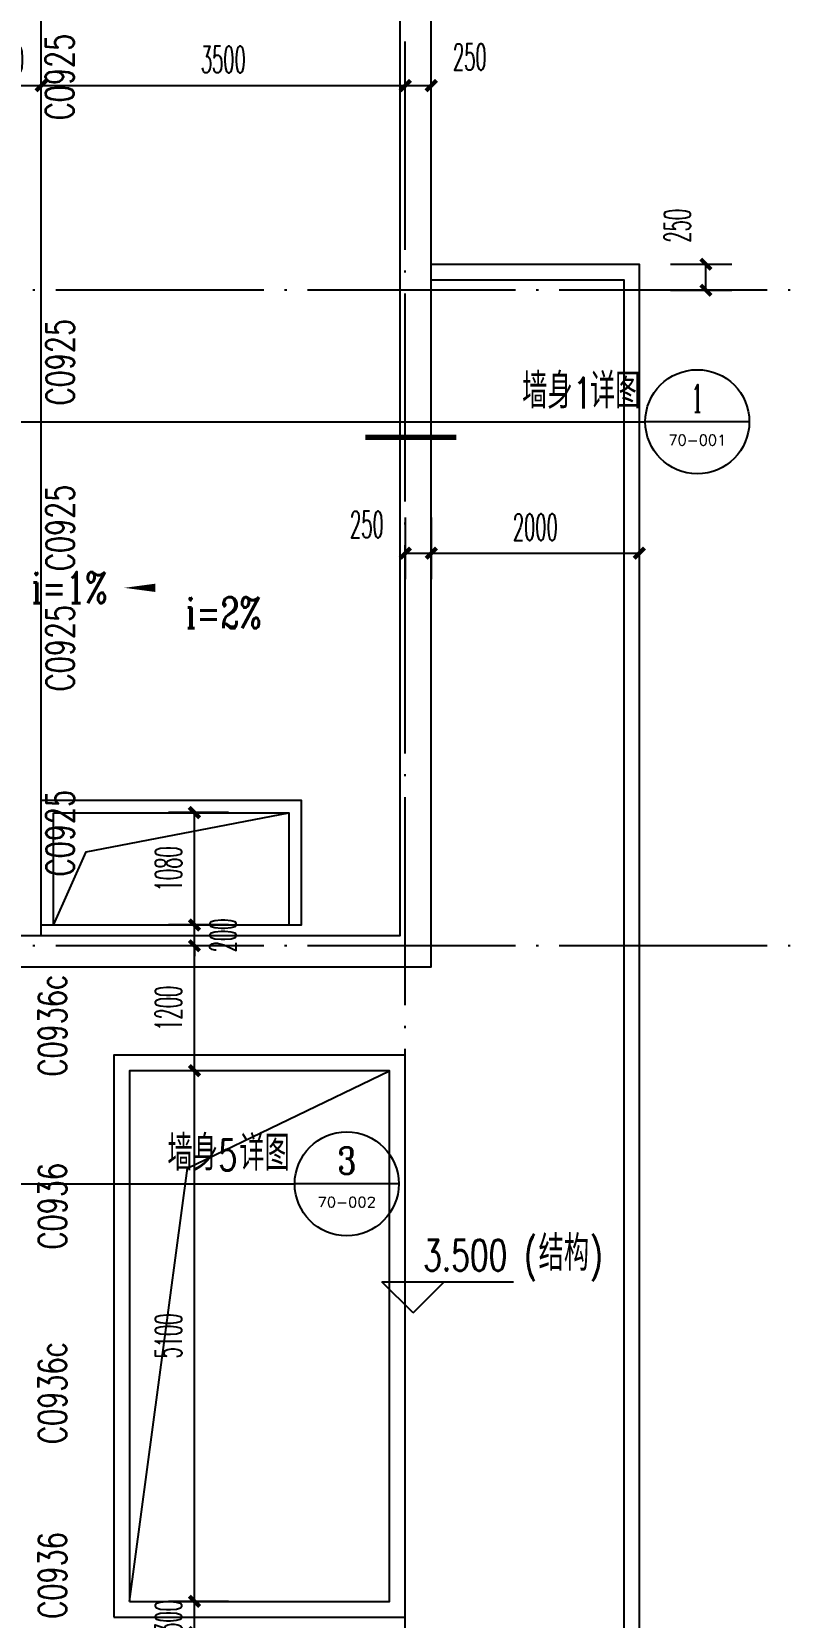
# Model space of a CAD drawing. Header units: millimetres. Extents: x -13830 to 215738, y -24143 to 193994.
# Drawn here: x 57402 to 64753, y 85146 to 100384 of the extents above; entities that cross this region are included whole.
import ezdxf
from ezdxf.enums import TextEntityAlignment as Align

# ---------------------------------------------------------------- set-up
doc = ezdxf.new("R2010")
doc.units = ezdxf.units.MM
doc.header["$LTSCALE"] = 100
doc.linetypes.add('DOTE', pattern=[2.42, 2, -0.2, 0.02, -0.2])
doc.layers.get('0').update_dxf_attribs({"linetype": 'CONTINUOUS'})
doc.layers.get('DEFPOINTS').update_dxf_attribs({"linetype": 'CONTINUOUS'})
for name, color, linetype in [('A-Drain-Well', 201, 'CONTINUOUS'), ('DIM_ELEV', 3, 'CONTINUOUS'), ('DIM_IDEN', 3, 'CONTINUOUS'), ('DIM_SYMB', 3, 'CONTINUOUS'), ('DOTE', 8, 'CONTINUOUS'), ('MCST 2F$0$A-_FLOR----_E-', 21, 'CONTINUOUS'), ('MCST 2F$0$A-_FURT----_E-', 9, 'CONTINUOUS'), ('PUB_DIM', 3, 'CONTINUOUS'), ('PUB_TEXT', 7, 'CONTINUOUS'), ('WALL', 2, 'CONTINUOUS'), ('WINDOW_TEXT', 7, 'CONTINUOUS')]:
    doc.layers.add(name, color=color, linetype=linetype)
doc.styles.add('_TCH_DIM', font='SIMPLEX', dxfattribs={"bigfont": 'GBCBIG'})
doc.styles.add('_TCH_LABEL', font='COMPLEX', dxfattribs={"bigfont": 'GBCBIG'})
doc.styles.add('_TCH_WINDOW', font='SIMPLEX', dxfattribs={"height": 3.5, "bigfont": 'GBCBIG'})
doc.styles.add('DIM_FONT_T3', font='SIMPLEX', dxfattribs={"width": 0.494118, "bigfont": 'GBCBIG'})
doc.dimstyles.new('_TCH_ARCH&&100', dxfattribs={"dimtxt": 255, "dimasz": 100, "dimexe": 250, "dimexo": 300, "dimgap": 122.5, "dimtad": 1, "dimdec": 0, "dimzin": 0, "dimdsep": 46, "dimtxsty": 'DIM_FONT_T3', "dimblk": 'ARCHTICK', "dimcen": 0.09, "dimclrt": 7, "dimazin": 0, "dimtfac": 1, "dimtdec": 0, "dimtix": 1, "dimtmove": 2, "dimatfit": 3, "dimldrblk": 'ARCHTICK', "dimfxl": 1, "dimtolj": 1, "dimtzin": 0, "dimarcsym": 0})

# ---------------------------------------------------------------- blocks, each defined once
blk = doc.blocks.new('dsffsfddf')
at = {"layer": 'DOTE', "linetype": 'DOTE', "ltscale": 10}
for p, q in [((19150, -3600), (19150, 31000)), ((25050, 12950), (-1850, 12950)), ((25050, 6650), (-1850, 6650))]:
    blk.add_line(p, q, dxfattribs=at)
blk = doc.blocks.new('_ArchTick')
at = {"color": 0, "linetype": 'ByBlock', "const_width": 0.4}
blk.add_lwpolyline([(-0.5, -0.5), (0.5, 0.5)], dxfattribs=at)
blk = doc.blocks.new('*D703')
at = {"layer": 'DEFPOINTS', "color": 0, "transparency": 16777216}
for p in [(61244, 99866), (60994, 99485), (61244, 99485)]:
    blk.add_point(p, dxfattribs=at)
at = {"layer": 'PUB_DIM', "color": 0, "lineweight": -2, "transparency": 16777216}
for p, q in [((60994, 99785), (60994, 100116)), ((61244, 99785), (61244, 100116)), ((60994, 99866), (61244, 99866))]:
    blk.add_line(p, q, dxfattribs=at)
at = {"layer": 'PUB_DIM', "color": 0, "lineweight": -2, "transparency": 16777216, "xscale": 100, "yscale": 100, "zscale": 100, "rotation": 180}
blk.add_blockref('_ArchTick', (60994, 99866), dxfattribs=at)
at = {"layer": 'PUB_DIM', "color": 0, "lineweight": -2, "transparency": 16777216, "xscale": 100, "yscale": 100, "zscale": 100}
blk.add_blockref('_ArchTick', (61244, 99866), dxfattribs=at)
at = {"layer": 'PUB_DIM', "color": 7, "transparency": 16777216, "insert": (61614, 100141), "char_height": 255, "attachment_point": 5, "style": 'DIM_FONT_T3'}
blk.add_mtext('\\A1;250', dxfattribs=at)
blk = doc.blocks.new('*D704')
at = {"layer": 'DEFPOINTS', "color": 0, "transparency": 16777216}
for p in [(60994, 99866), (57494, 99485), (60994, 99485)]:
    blk.add_point(p, dxfattribs=at)
at = {"layer": 'PUB_DIM', "color": 0, "lineweight": -2, "transparency": 16777216}
for p, q in [((57494, 99785), (57494, 100116)), ((60994, 99785), (60994, 100116)), ((57494, 99866), (60994, 99866))]:
    blk.add_line(p, q, dxfattribs=at)
at = {"layer": 'PUB_DIM', "color": 0, "lineweight": -2, "transparency": 16777216, "xscale": 100, "yscale": 100, "zscale": 100, "rotation": 180}
blk.add_blockref('_ArchTick', (57494, 99866), dxfattribs=at)
at = {"layer": 'PUB_DIM', "color": 0, "lineweight": -2, "transparency": 16777216, "xscale": 100, "yscale": 100, "zscale": 100}
blk.add_blockref('_ArchTick', (60994, 99866), dxfattribs=at)
at = {"layer": 'PUB_DIM', "color": 7, "transparency": 16777216, "insert": (59244, 100116), "char_height": 255, "attachment_point": 5, "style": 'DIM_FONT_T3'}
blk.add_mtext('\\A1;3500', dxfattribs=at)
blk = doc.blocks.new('*D705')
at = {"layer": 'DEFPOINTS', "color": 0, "transparency": 16777216}
for p in [(57494, 99866), (56844, 99485), (57494, 99485)]:
    blk.add_point(p, dxfattribs=at)
at = {"layer": 'PUB_DIM', "color": 0, "lineweight": -2, "transparency": 16777216}
for p, q in [((56844, 99785), (56844, 100116)), ((57494, 99785), (57494, 100116)), ((56844, 99866), (57494, 99866))]:
    blk.add_line(p, q, dxfattribs=at)
at = {"layer": 'PUB_DIM', "color": 0, "lineweight": -2, "transparency": 16777216, "xscale": 100, "yscale": 100, "zscale": 100, "rotation": 180}
blk.add_blockref('_ArchTick', (56844, 99866), dxfattribs=at)
at = {"layer": 'PUB_DIM', "color": 0, "lineweight": -2, "transparency": 16777216, "xscale": 100, "yscale": 100, "zscale": 100}
blk.add_blockref('_ArchTick', (57494, 99866), dxfattribs=at)
at = {"layer": 'PUB_DIM', "color": 7, "transparency": 16777216, "insert": (57169, 100116), "char_height": 255, "attachment_point": 5, "style": 'DIM_FONT_T3'}
blk.add_mtext('\\A1;650', dxfattribs=at)
blk = doc.blocks.new('*D757')
at = {"layer": 'DEFPOINTS', "color": 0, "transparency": 16777216}
for p in [(61244, 96014), (63244, 96014), (63244, 95373)]:
    blk.add_point(p, dxfattribs=at)
at = {"layer": 'PUB_DIM', "color": 0, "lineweight": -2, "transparency": 16777216}
for p, q in [((61244, 95714), (61244, 95123)), ((63244, 95714), (63244, 95123)), ((61244, 95373), (63244, 95373))]:
    blk.add_line(p, q, dxfattribs=at)
at = {"layer": 'PUB_DIM', "color": 0, "lineweight": -2, "transparency": 16777216, "xscale": 100, "yscale": 100, "zscale": 100, "rotation": 180}
blk.add_blockref('_ArchTick', (61244, 95373), dxfattribs=at)
at = {"layer": 'PUB_DIM', "color": 0, "lineweight": -2, "transparency": 16777216, "xscale": 100, "yscale": 100, "zscale": 100}
blk.add_blockref('_ArchTick', (63244, 95373), dxfattribs=at)
at = {"layer": 'PUB_DIM', "color": 7, "transparency": 16777216, "insert": (62244, 95623), "char_height": 255, "attachment_point": 5, "style": 'DIM_FONT_T3'}
blk.add_mtext('\\A1;2000', dxfattribs=at)
blk = doc.blocks.new('*D758')
at = {"layer": 'DEFPOINTS', "color": 0, "transparency": 16777216}
for p in [(60994, 96014), (61244, 96014), (61244, 95373)]:
    blk.add_point(p, dxfattribs=at)
at = {"layer": 'PUB_DIM', "color": 0, "lineweight": -2, "transparency": 16777216}
for p, q in [((60994, 95714), (60994, 95123)), ((61244, 95714), (61244, 95123)), ((60994, 95373), (61244, 95373))]:
    blk.add_line(p, q, dxfattribs=at)
at = {"layer": 'PUB_DIM', "color": 0, "lineweight": -2, "transparency": 16777216, "xscale": 100, "yscale": 100, "zscale": 100, "rotation": 180}
blk.add_blockref('_ArchTick', (60994, 95373), dxfattribs=at)
at = {"layer": 'PUB_DIM', "color": 0, "lineweight": -2, "transparency": 16777216, "xscale": 100, "yscale": 100, "zscale": 100}
blk.add_blockref('_ArchTick', (61244, 95373), dxfattribs=at)
at = {"layer": 'PUB_DIM', "color": 7, "transparency": 16777216, "insert": (60624, 95648), "char_height": 255, "attachment_point": 5, "style": 'DIM_FONT_T3'}
blk.add_mtext('\\A1;250', dxfattribs=at)
blk = doc.blocks.new('*D759')
at = {"layer": 'DEFPOINTS', "color": 0, "transparency": 16777216}
for p in [(58967, 92879), (59594, 92879), (59594, 91799)]:
    blk.add_point(p, dxfattribs=at)
at = {"layer": 'PUB_DIM', "color": 0, "lineweight": -2, "transparency": 16777216}
for p, q in [((59294, 92879), (58717, 92879)), ((58967, 91799), (58967, 92879)), ((59294, 91799), (58717, 91799))]:
    blk.add_line(p, q, dxfattribs=at)
at = {"layer": 'PUB_DIM', "color": 0, "lineweight": -2, "transparency": 16777216, "xscale": 100, "yscale": 100, "zscale": 100}
for p, rotation in [((58967, 92879), 90), ((58967, 91799), 270)]:
    blk.add_blockref('_ArchTick', p, dxfattribs=dict(at, rotation=rotation))
at = {"layer": 'PUB_DIM', "color": 7, "transparency": 16777216, "insert": (58717, 92339), "char_height": 255, "attachment_point": 5, "rotation": 90, "style": 'DIM_FONT_T3'}
blk.add_mtext('\\A1;1080', dxfattribs=at)
blk = doc.blocks.new('*D760')
at = {"layer": 'DEFPOINTS', "color": 0, "transparency": 16777216}
for p in [(58967, 91799), (59594, 91799), (59594, 91599)]:
    blk.add_point(p, dxfattribs=at)
at = {"layer": 'PUB_DIM', "color": 0, "lineweight": -2, "transparency": 16777216}
for p, q in [((58967, 91799), (58967, 91899)), ((59294, 91799), (58717, 91799)), ((58967, 91599), (58967, 91799)), ((59294, 91599), (58717, 91599)), ((58967, 91599), (58967, 91499))]:
    blk.add_line(p, q, dxfattribs=at)
at = {"layer": 'PUB_DIM', "color": 0, "lineweight": -2, "transparency": 16777216, "xscale": 100, "yscale": 100, "zscale": 100}
for p, rotation in [((58967, 91799), 270), ((58967, 91599), 90)]:
    blk.add_blockref('_ArchTick', p, dxfattribs=dict(at, rotation=rotation))
at = {"layer": 'PUB_DIM', "color": 7, "transparency": 16777216, "insert": (59242, 91699), "char_height": 255, "attachment_point": 5, "rotation": 90, "style": 'DIM_FONT_T3'}
blk.add_mtext('\\A1;200', dxfattribs=at)
blk = doc.blocks.new('*D761')
at = {"layer": 'DEFPOINTS', "color": 0, "transparency": 16777216}
for p in [(58967, 91599), (59594, 91599), (59594, 90399)]:
    blk.add_point(p, dxfattribs=at)
at = {"layer": 'PUB_DIM', "color": 0, "lineweight": -2, "transparency": 16777216}
for p, q in [((59294, 91599), (58717, 91599)), ((58967, 90399), (58967, 91599)), ((59294, 90399), (58717, 90399))]:
    blk.add_line(p, q, dxfattribs=at)
at = {"layer": 'PUB_DIM', "color": 0, "lineweight": -2, "transparency": 16777216, "xscale": 100, "yscale": 100, "zscale": 100}
for p, rotation in [((58967, 91599), 90), ((58967, 90399), 270)]:
    blk.add_blockref('_ArchTick', p, dxfattribs=dict(at, rotation=rotation))
at = {"layer": 'PUB_DIM', "color": 7, "transparency": 16777216, "insert": (58717, 90999), "char_height": 255, "attachment_point": 5, "rotation": 90, "style": 'DIM_FONT_T3'}
blk.add_mtext('\\A1;1200', dxfattribs=at)
blk = doc.blocks.new('*D762')
at = {"layer": 'DEFPOINTS', "color": 0, "transparency": 16777216}
for p in [(58967, 90399), (59594, 90399), (59594, 85299)]:
    blk.add_point(p, dxfattribs=at)
at = {"layer": 'PUB_DIM', "color": 0, "lineweight": -2, "transparency": 16777216}
for p, q in [((59294, 90399), (58717, 90399)), ((58967, 85299), (58967, 90399)), ((59294, 85299), (58717, 85299))]:
    blk.add_line(p, q, dxfattribs=at)
at = {"layer": 'PUB_DIM', "color": 0, "lineweight": -2, "transparency": 16777216, "xscale": 100, "yscale": 100, "zscale": 100}
for p, rotation in [((58967, 90399), 90), ((58967, 85299), 270)]:
    blk.add_blockref('_ArchTick', p, dxfattribs=dict(at, rotation=rotation))
at = {"layer": 'PUB_DIM', "color": 7, "transparency": 16777216, "insert": (58717, 87849), "char_height": 255, "attachment_point": 5, "rotation": 90, "style": 'DIM_FONT_T3'}
blk.add_mtext('\\A1;5100', dxfattribs=at)
blk = doc.blocks.new('*D763')
at = {"layer": 'DEFPOINTS', "color": 0, "transparency": 16777216}
for p in [(58967, 85299), (59594, 85299), (59594, 84999)]:
    blk.add_point(p, dxfattribs=at)
at = {"layer": 'PUB_DIM', "color": 0, "lineweight": -2, "transparency": 16777216}
for p, q in [((58967, 85299), (58967, 85399)), ((59294, 85299), (58717, 85299)), ((58967, 84999), (58967, 85299)), ((59294, 84999), (58717, 84999)), ((58967, 84999), (58967, 84899))]:
    blk.add_line(p, q, dxfattribs=at)
at = {"layer": 'PUB_DIM', "color": 0, "lineweight": -2, "transparency": 16777216, "xscale": 100, "yscale": 100, "zscale": 100}
for p, rotation in [((58967, 85299), 270), ((58967, 84999), 90)]:
    blk.add_blockref('_ArchTick', p, dxfattribs=dict(at, rotation=rotation))
at = {"layer": 'PUB_DIM', "color": 7, "transparency": 16777216, "insert": (58717, 85149), "char_height": 255, "attachment_point": 5, "rotation": 90, "style": 'DIM_FONT_T3'}
blk.add_mtext('\\A1;300', dxfattribs=at)
blk = doc.blocks.new('*D767')
at = {"layer": 'DEFPOINTS', "color": 0, "transparency": 16777216}
for p in [(63244, 98149), (63884, 98149), (63244, 97899)]:
    blk.add_point(p, dxfattribs=at)
at = {"layer": 'PUB_DIM', "color": 0, "lineweight": -2, "transparency": 16777216}
for p, q in [((63544, 98149), (64134, 98149)), ((63884, 97899), (63884, 98149)), ((63544, 97899), (64134, 97899))]:
    blk.add_line(p, q, dxfattribs=at)
at = {"layer": 'PUB_DIM', "color": 0, "lineweight": -2, "transparency": 16777216, "xscale": 100, "yscale": 100, "zscale": 100}
for p, rotation in [((63884, 98149), 90), ((63884, 97899), 270)]:
    blk.add_blockref('_ArchTick', p, dxfattribs=dict(at, rotation=rotation))
at = {"layer": 'PUB_DIM', "color": 7, "transparency": 16777216, "insert": (63609, 98519), "char_height": 255, "attachment_point": 5, "rotation": 90, "style": 'DIM_FONT_T3'}
blk.add_mtext('\\A1;250', dxfattribs=at)

msp = doc.modelspace()

# ---------------------------------------------------------------- linework, layer by layer
at = {"layer": 'A-Drain-Well'}
msp.add_lwpolyline([(57493.6, 91698.5), (57493.6, 105798.5), (46293.6, 105798.5)], dxfattribs=at)
at = {"layer": 'DIM_ELEV'}
for p, q in [((61069.3, 88070.9), (60769.3, 88370.9)), ((60769.3, 88370.9), (62035.3, 88370.9)), ((61069.3, 88070.9), (61369.3, 88370.9))]:
    msp.add_line(p, q, dxfattribs=at)
at = {"layer": 'DIM_IDEN'}
for p, q in [((56253.6, 96635.5), (62797.3, 96635.5)), ((62797.3, 96635.5), (63301.4, 96635.5)), ((64301.4, 96635.5), (63301.4, 96635.5)), ((56468.8, 89311.2), (59427, 89311.2)), ((59427, 89311.2), (59931.1, 89311.2)), ((60931.1, 89311.2), (59931.1, 89311.2))]:
    msp.add_line(p, q, dxfattribs=at)
at = {"layer": 'DIM_IDEN', "const_width": 50}
msp.add_lwpolyline([(60609.7, 96485.5), (61484.6, 96485.5)], dxfattribs=at)
at = {"layer": 'DIM_IDEN'}
for centre in [(63801.4, 96635.5), (60431.1, 89311.2)]:
    msp.add_circle(centre, 500, dxfattribs=at)
at = {"layer": 'DIM_SYMB', "linetype": 'ByBlock', "lineweight": -2}
msp.add_lwpolyline([(60081.6, 95039.3, 0, 0, 0), (58292.1, 95039.3, 0, 80, 0), (58592.1, 95039.3, 0, 0, 0)], format="xyseb", dxfattribs=at)
at = {"layer": 'MCST 2F$0$A-_FLOR----_E-'}
for points in [[(56843.6, 91398.5), (61243.6, 91398.5), (61243.6, 112998.5), (45993.6, 112998.5), (45993.6, 105148.5)], [(56843.6, 91698.5), (60943.6, 91698.5), (60943.6, 112698.5), (46293.6, 112698.5), (46293.6, 105148.5)]]:
    msp.add_lwpolyline(points, dxfattribs=at)
at = {"layer": 'MCST 2F$0$A-_FURT----_E-', "color": 8}
for points in [[(61243.6, 98148.5), (63243.6, 98148.5), (63243.6, 82398.5), (53883.6, 82398.5), (53883.6, 84398.5)], [(61243.6, 97998.5), (63093.6, 97998.5), (63093.6, 82548.5), (54033.6, 82548.5), (54033.6, 84398.5)], [(57613.6, 91798.5), (57925.2, 92501.1), (59873.6, 92878.5)], [(58343.6, 85298.5), (58899.4, 89462.8), (60843.6, 90398.5)]]:
    msp.add_lwpolyline(points, dxfattribs=at)
for points in [[(57493.6, 92998.5), (59993.6, 92998.5), (59993.6, 91798.5), (57493.6, 91798.5)], [(57613.6, 92878.5), (59873.6, 92878.5), (59873.6, 91798.5), (57613.6, 91798.5)], [(58193.6, 85148.5), (60993.6, 85148.5), (60993.6, 90548.5), (58193.6, 90548.5)], [(58343.6, 85298.5), (60843.6, 85298.5), (60843.6, 90398.5), (58343.6, 90398.5)]]:
    msp.add_lwpolyline(points, close=True, dxfattribs=at)

# ---------------------------------------------------------------- block references
at = {"layer": 'WALL'}
msp.add_blockref('dsffsfddf', (41843.6, 84948.5), dxfattribs=at)

# ---------------------------------------------------------------- texts
at = {"layer": 'PUB_TEXT', "style": '_TCH_DIM'}
for s, p in [('墙身', (62116.7, 96762.9)), ('详图', (62768.2, 96762.9)), ('墙身', (58706.4, 89438.5)), ('详图', (59397.9, 89438.5)), ('结构', (62275.3, 88475.9))]:
    msp.add_text(s, height=337.59, dxfattribs=at).set_placement(p)
at = {"layer": 'PUB_TEXT', "style": '_TCH_DIM', "width": 0.705882}
for s, p in [('1', (62608.2, 96762.9)), ('5', (59197.9, 89438.5)), ('3.500', (61165.3, 88475.9)), ('(', (62135.3, 88475.9)), (')', (62766.8, 88475.9))]:
    msp.add_text(s, height=297.5, dxfattribs=at).set_placement(p)
at = {"layer": 'PUB_TEXT', "style": '_TCH_LABEL'}
for s, height, p, p2 in [('1', 267.7, (63744.1, 96727.1), (63858.8, 96727.1)), ('70-001', 101.67, (63523, 96408.4), (64079.8, 96408.4)), ('3', 261, (60344.1, 89403.7), (60518.1, 89403.7)), ('70-002', 97.99, (60151.1, 89086.7), (60711.1, 89086.7))]:
    msp.add_text(s, height=height, dxfattribs=at).set_placement(p, p2, align=Align.FIT)
at = {"layer": 'PUB_TEXT', "linetype": 'ByBlock', "style": '_TCH_LABEL', "width": 0.705882}
for s, p in [('i=1%', (57402.3, 94892.4)), ('i=2%', (58885.6, 94650.5))]:
    msp.add_text(s, height=297.5, dxfattribs=at).set_placement(p)
at = {"layer": 'WINDOW_TEXT', "style": '_TCH_WINDOW', "width": 0.705882}
for s, p in [('C0925', (57807.9, 99533.2)), ('C0925', (57812, 96793)), ('C0925', (57812, 95200.5)), ('C0925', (57812, 94045)), ('C0925', (57812, 92266.6)), ('C0936c', (57738.4, 90343.1)), ('C0936', (57738.4, 88680.7)), ('C0936c', (57738.4, 86812)), ('C0936', (57738.4, 85132.8))]:
    msp.add_text(s, height=272, rotation=90, dxfattribs=at).set_placement(p)

# ---------------------------------------------------------------- dimensions: what is measured, and where the dimension line sits
at = {"layer": 'PUB_DIM'}
for p1, p2, distance, picture, middle in [((56843.6, 99484.7), (57493.6, 99484.7), 381.5, '*D705', (57168.6, 100116.2)), ((57493.6, 99484.7), (60993.6, 99484.7), 381.5, '*D704', (59243.6, 100116.2)), ((61243.6, 96013.8), (63243.6, 96013.8), -641.2, '*D757', (62243.6, 95622.6)), ((59593.6, 91798.5), (59593.6, 92878.5), 626.2, '*D759', (58717.4, 92338.5)), ((59593.6, 90398.5), (59593.6, 91598.5), 626.2, '*D761', (58717.4, 90998.5)), ((59593.6, 85298.5), (59593.6, 90398.5), 626.2, '*D762', (58717.4, 87848.5)), ((59593.6, 84998.5), (59593.6, 85298.5), 626.2, '*D763', (58717.4, 85148.5))]:
    dim = msp.add_aligned_dim(p1=p1, p2=p2, distance=distance, dimstyle='_TCH_ARCH&&100', dxfattribs=at)
    dim.commit()
    dim.dimension.update_dxf_attribs({"geometry": picture, "text_midpoint": middle})
for base, p1, p2, angle, picture, middle in [((61243.6, 99866.2), (60993.6, 99484.7), (61243.6, 99484.7), 0, '*D703', (61613.6, 100141.2)), ((63883.7, 98148.5), (63243.6, 97898.5), (63243.6, 98148.5), 90, '*D767', (63608.7, 98518.5)), ((61243.6, 95372.6), (60993.6, 96013.8), (61243.6, 96013.8), 360, '*D758', (60623.6, 95647.6)), ((58967.4, 91798.5), (59593.6, 91598.5), (59593.6, 91798.5), 90, '*D760', (59242.4, 91698.5))]:
    dim = msp.add_linear_dim(base=base, p1=p1, p2=p2, angle=angle, dimstyle='_TCH_ARCH&&100', dxfattribs=at)
    dim.commit()
    dim.dimension.update_dxf_attribs({"geometry": picture, "text_midpoint": middle, "dimtype": 129})

doc.saveas('drawing.dxf')
